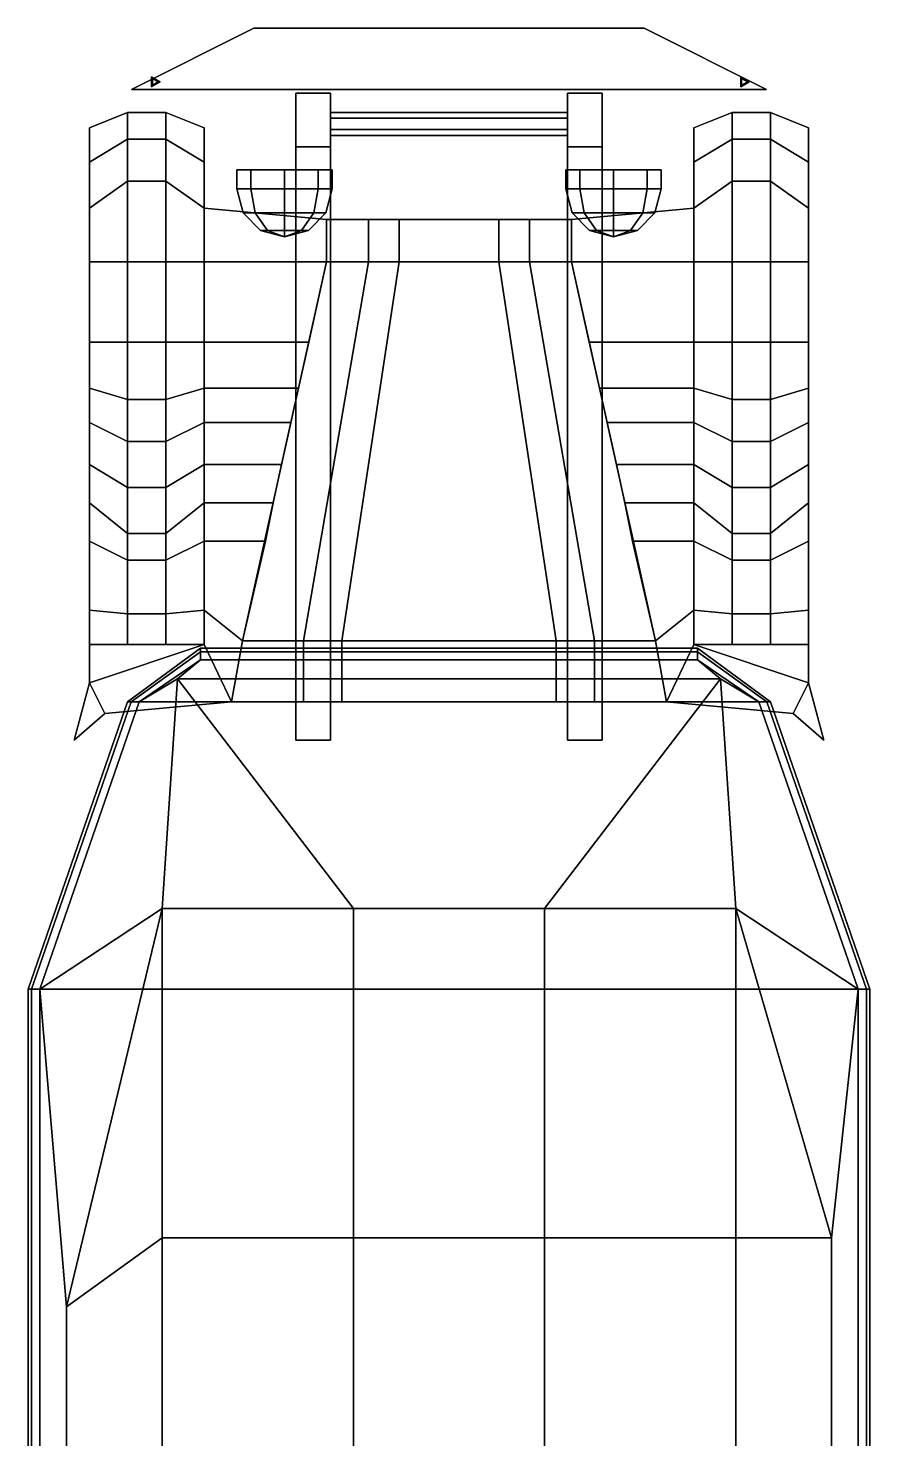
# Model space of a CAD drawing. Extents: x -1.13 to 1.13, y -3.8 to 3.57.
# Drawn here: x -1.1 to 1.1, y -0.115 to 3.57 of the extents above; entities that cross this region are included whole.
import ezdxf

# ---------------------------------------------------------------- set-up
doc = ezdxf.new("R2010")
doc.units = 0
doc.layers.get('0').update_dxf_attribs({"linetype": 'CONTINUOUS'})
doc.layers.add('MUDGUARDS', color=6, linetype='CONTINUOUS')

msp = doc.modelspace()

# ---------------------------------------------------------------- linework, layer by layer
for points in [[(-0.51, 3.57, 0.72), (-0.83, 3.41, 0.72), (0.83, 3.41, 0.72), (0.51, 3.57, 0.72)], [(0.51, 3.57, 0.53), (0.83, 3.41, 0.53), (-0.83, 3.41, 0.53), (-0.51, 3.57, 0.53)], [(-0.51, 3.57, 0.53), (-0.83, 3.41, 0.53), (-0.83, 3.41, 0.72), (-0.51, 3.57, 0.72)], [(0.51, 3.57, 0.72), (0.51, 3.57, 0.53), (-0.51, 3.57, 0.53), (-0.51, 3.57, 0.72)], [(0.83, 3.41, 0.72), (0.83, 3.41, 0.53), (0.51, 3.57, 0.53), (0.51, 3.57, 0.72)], [(-0.7775, 3.443, 1.12), (-0.7775, 3.417, 1.12), (-0.755, 3.43, 1.12)], [(-0.775, 3.4387, 1.07), (-0.775, 3.4213, 1.07), (-0.7775, 3.417, 1.08), (-0.7775, 3.443, 1.08)], [(-0.76, 3.43, 1.07), (-0.775, 3.4387, 1.07), (-0.7775, 3.443, 1.08), (-0.755, 3.43, 1.08)], [(-0.7775, 3.443, 1.08), (-0.7775, 3.417, 1.08), (-0.7775, 3.417, 1.12), (-0.7775, 3.443, 1.12)], [(-0.755, 3.43, 1.08), (-0.7775, 3.443, 1.08), (-0.7775, 3.443, 1.12), (-0.755, 3.43, 1.12)], [(-0.775, 3.4213, 1.07), (-0.76, 3.43, 1.07), (-0.755, 3.43, 1.08), (-0.7775, 3.417, 1.08)], [(-0.7775, 3.417, 1.08), (-0.755, 3.43, 1.08), (-0.755, 3.43, 1.12), (-0.7775, 3.417, 1.12)], [(-0.775, 3.4387, 0.72), (-0.775, 3.4213, 0.72), (-0.775, 3.4213, 1.07), (-0.775, 3.4387, 1.07)], [(-0.76, 3.43, 0.72), (-0.775, 3.4387, 0.72), (-0.775, 3.4387, 1.07), (-0.76, 3.43, 1.07)], [(-0.775, 3.4213, 0.72), (-0.76, 3.43, 0.72), (-0.76, 3.43, 1.07), (-0.775, 3.4213, 1.07)], [(0.785, 3.43, 1.08), (0.7625, 3.443, 1.08), (0.7625, 3.443, 1.12), (0.785, 3.43, 1.12)], [(0.7625, 3.443, 1.08), (0.7625, 3.417, 1.08), (0.7625, 3.417, 1.12), (0.7625, 3.443, 1.12)], [(0.78, 3.43, 1.07), (0.765, 3.4387, 1.07), (0.7625, 3.443, 1.08), (0.785, 3.43, 1.08)], [(0.765, 3.4387, 1.07), (0.765, 3.4213, 1.07), (0.7625, 3.417, 1.08), (0.7625, 3.443, 1.08)], [(0.7625, 3.443, 1.12), (0.7625, 3.417, 1.12), (0.785, 3.43, 1.12)], [(0.7625, 3.417, 1.08), (0.785, 3.43, 1.08), (0.785, 3.43, 1.12), (0.7625, 3.417, 1.12)], [(0.765, 3.4213, 1.07), (0.78, 3.43, 1.07), (0.785, 3.43, 1.08), (0.7625, 3.417, 1.08)], [(0.78, 3.43, 0.72), (0.765, 3.4387, 0.72), (0.765, 3.4387, 1.07), (0.78, 3.43, 1.07)], [(0.765, 3.4387, 0.72), (0.765, 3.4213, 0.72), (0.765, 3.4213, 1.07), (0.765, 3.4387, 1.07)], [(0.765, 3.4213, 0.72), (0.78, 3.43, 0.72), (0.78, 3.43, 1.07), (0.765, 3.4213, 1.07)], [(-0.83, 3.41, 0.72), (-0.83, 3.41, 0.53), (0.83, 3.41, 0.53), (0.83, 3.41, 0.72)], [(-0.31, 3.4, 0.65), (-0.31, 3.26, 0.45), (-0.4, 3.26, 0.45), (-0.4, 3.4, 0.65)], [(-0.4, 3.26, 0.45), (-0.4, 1.71, 0.45), (-0.4, 1.71, 0.65), (-0.4, 3.4, 0.65)], [(-0.4, 3.4, 0.65), (-0.4, 1.71, 0.65), (-0.31, 1.71, 0.65), (-0.31, 3.4, 0.65)], [(-0.31, 1.71, 0.65), (-0.31, 1.71, 0.45), (-0.31, 3.26, 0.45), (-0.31, 3.4, 0.65)], [(0.4, 3.4, 0.65), (0.4, 3.26, 0.45), (0.31, 3.26, 0.45), (0.31, 3.4, 0.65)], [(0.31, 3.26, 0.45), (0.31, 1.71, 0.45), (0.31, 1.71, 0.65), (0.31, 3.4, 0.65)], [(0.31, 3.4, 0.65), (0.31, 1.71, 0.65), (0.4, 1.71, 0.65), (0.4, 3.4, 0.65)], [(0.4, 1.71, 0.65), (0.4, 1.71, 0.45), (0.4, 3.26, 0.45), (0.4, 3.4, 0.65)], [(0.31, 3.35, 0.61), (0.31, 3.335, 0.584), (-0.31, 3.335, 0.584), (-0.31, 3.35, 0.61)], [(0.31, 3.335, 0.636), (0.31, 3.35, 0.61), (-0.31, 3.35, 0.61), (-0.31, 3.335, 0.636)], [(0.31, 3.335, 0.584), (0.31, 3.305, 0.584), (-0.31, 3.305, 0.584), (-0.31, 3.335, 0.584)], [(0.31, 3.305, 0.636), (0.31, 3.335, 0.636), (-0.31, 3.335, 0.636), (-0.31, 3.305, 0.636)], [(0.31, 3.305, 0.584), (0.31, 3.29, 0.61), (-0.31, 3.29, 0.61), (-0.31, 3.305, 0.584)], [(0.31, 3.29, 0.61), (0.31, 3.305, 0.636), (-0.31, 3.305, 0.636), (-0.31, 3.29, 0.61)], [(-0.31, 3.26, 0.45), (-0.31, 1.71, 0.45), (-0.4, 1.71, 0.45), (-0.4, 3.26, 0.45)], [(0.4, 3.26, 0.45), (0.4, 1.71, 0.45), (0.31, 1.71, 0.45), (0.31, 3.26, 0.45)], [(-0.43, 3.2, 0.955), (-0.5184, 3.2, 0.9916), (-0.555, 3.2, 1.08), (-0.3416, 3.2, 0.9916)], [(-0.3416, 3.2, 0.9916), (-0.555, 3.2, 1.08), (-0.5184, 3.2, 1.1684), (-0.305, 3.2, 1.08)], [(-0.555, 3.2, 1.08), (-0.5184, 3.2, 0.9916), (-0.5184, 3.15, 0.9916), (-0.555, 3.15, 1.08)], [(-0.5184, 3.2, 1.1684), (-0.555, 3.2, 1.08), (-0.555, 3.15, 1.08), (-0.5184, 3.15, 1.1684)], [(-0.305, 3.2, 1.08), (-0.5184, 3.2, 1.1684), (-0.43, 3.2, 1.205), (-0.3416, 3.2, 1.1684)], [(-0.5184, 3.2, 0.9916), (-0.43, 3.2, 0.955), (-0.43, 3.15, 0.955), (-0.5184, 3.15, 0.9916)], [(-0.43, 3.2, 1.205), (-0.5184, 3.2, 1.1684), (-0.5184, 3.15, 1.1684), (-0.43, 3.15, 1.205)], [(-0.43, 3.2, 0.955), (-0.3416, 3.2, 0.9916), (-0.3416, 3.15, 0.9916), (-0.43, 3.15, 0.955)], [(-0.3416, 3.2, 1.1684), (-0.43, 3.2, 1.205), (-0.43, 3.15, 1.205), (-0.3416, 3.15, 1.1684)], [(-0.3416, 3.2, 0.9916), (-0.305, 3.2, 1.08), (-0.305, 3.15, 1.08), (-0.3416, 3.15, 0.9916)], [(-0.305, 3.2, 1.08), (-0.3416, 3.2, 1.1684), (-0.3416, 3.15, 1.1684), (-0.305, 3.15, 1.08)], [(0.5184, 3.2, 0.9916), (0.305, 3.2, 1.08), (0.3416, 3.2, 1.1684), (0.555, 3.2, 1.08)], [(0.43, 3.2, 0.955), (0.3416, 3.2, 0.9916), (0.305, 3.2, 1.08), (0.5184, 3.2, 0.9916)], [(0.305, 3.2, 1.08), (0.3416, 3.2, 0.9916), (0.3416, 3.15, 0.9916), (0.305, 3.15, 1.08)], [(0.3416, 3.2, 1.1684), (0.305, 3.2, 1.08), (0.305, 3.15, 1.08), (0.3416, 3.15, 1.1684)], [(0.555, 3.2, 1.08), (0.3416, 3.2, 1.1684), (0.43, 3.2, 1.205), (0.5184, 3.2, 1.1684)], [(0.3416, 3.2, 0.9916), (0.43, 3.2, 0.955), (0.43, 3.15, 0.955), (0.3416, 3.15, 0.9916)], [(0.43, 3.2, 1.205), (0.3416, 3.2, 1.1684), (0.3416, 3.15, 1.1684), (0.43, 3.15, 1.205)], [(0.43, 3.2, 0.955), (0.5184, 3.2, 0.9916), (0.5184, 3.15, 0.9916), (0.43, 3.15, 0.955)], [(0.5184, 3.2, 1.1684), (0.43, 3.2, 1.205), (0.43, 3.15, 1.205), (0.5184, 3.15, 1.1684)], [(0.5184, 3.2, 0.9916), (0.555, 3.2, 1.08), (0.555, 3.15, 1.08), (0.5184, 3.15, 0.9916)], [(0.555, 3.2, 1.08), (0.5184, 3.2, 1.1684), (0.5184, 3.15, 1.1684), (0.555, 3.15, 1.08)], [(-0.5065, 3.0875, 1.1565), (-0.5184, 3.15, 1.1684), (-0.555, 3.15, 1.08), (-0.5383, 3.0875, 1.08)], [(-0.5383, 3.0875, 1.08), (-0.555, 3.15, 1.08), (-0.5184, 3.15, 0.9916), (-0.5065, 3.0875, 1.0035)], [(-0.43, 3.0875, 1.1883), (-0.43, 3.15, 1.205), (-0.5184, 3.15, 1.1684), (-0.5065, 3.0875, 1.1565)], [(-0.5065, 3.0875, 1.0035), (-0.5184, 3.15, 0.9916), (-0.43, 3.15, 0.955), (-0.43, 3.0875, 0.9717)], [(-0.3535, 3.0875, 1.1565), (-0.3416, 3.15, 1.1684), (-0.43, 3.15, 1.205), (-0.43, 3.0875, 1.1883)], [(-0.43, 3.0875, 0.9717), (-0.43, 3.15, 0.955), (-0.3416, 3.15, 0.9916), (-0.3535, 3.0875, 1.0035)], [(-0.3217, 3.0875, 1.08), (-0.305, 3.15, 1.08), (-0.3416, 3.15, 1.1684), (-0.3535, 3.0875, 1.1565)], [(-0.3535, 3.0875, 1.0035), (-0.3416, 3.15, 0.9916), (-0.305, 3.15, 1.08), (-0.3217, 3.0875, 1.08)], [(0.3535, 3.0875, 1.1565), (0.3416, 3.15, 1.1684), (0.305, 3.15, 1.08), (0.3217, 3.0875, 1.08)], [(0.3217, 3.0875, 1.08), (0.305, 3.15, 1.08), (0.3416, 3.15, 0.9916), (0.3535, 3.0875, 1.0035)], [(0.43, 3.0875, 1.1883), (0.43, 3.15, 1.205), (0.3416, 3.15, 1.1684), (0.3535, 3.0875, 1.1565)], [(0.3535, 3.0875, 1.0035), (0.3416, 3.15, 0.9916), (0.43, 3.15, 0.955), (0.43, 3.0875, 0.9717)], [(0.5065, 3.0875, 1.1565), (0.5184, 3.15, 1.1684), (0.43, 3.15, 1.205), (0.43, 3.0875, 1.1883)], [(0.43, 3.0875, 0.9717), (0.43, 3.15, 0.955), (0.5184, 3.15, 0.9916), (0.5065, 3.0875, 1.0035)], [(0.5383, 3.0875, 1.08), (0.555, 3.15, 1.08), (0.5184, 3.15, 1.1684), (0.5065, 3.0875, 1.1565)], [(0.5065, 3.0875, 1.0035), (0.5184, 3.15, 0.9916), (0.555, 3.15, 1.08), (0.5383, 3.0875, 1.08)], [(-0.4742, 3.0417, 1.1242), (-0.5065, 3.0875, 1.1565), (-0.5383, 3.0875, 1.08), (-0.4925, 3.0417, 1.08)], [(-0.4925, 3.0417, 1.08), (-0.5383, 3.0875, 1.08), (-0.5065, 3.0875, 1.0035), (-0.4742, 3.0417, 1.0358)], [(-0.43, 3.0417, 1.1425), (-0.43, 3.0875, 1.1883), (-0.5065, 3.0875, 1.1565), (-0.4742, 3.0417, 1.1242)], [(-0.4742, 3.0417, 1.0358), (-0.5065, 3.0875, 1.0035), (-0.43, 3.0875, 0.9717), (-0.43, 3.0417, 1.0175)], [(-0.3858, 3.0417, 1.1242), (-0.3535, 3.0875, 1.1565), (-0.43, 3.0875, 1.1883), (-0.43, 3.0417, 1.1425)], [(-0.43, 3.0417, 1.0175), (-0.43, 3.0875, 0.9717), (-0.3535, 3.0875, 1.0035), (-0.3858, 3.0417, 1.0358)], [(-0.3675, 3.0417, 1.08), (-0.3217, 3.0875, 1.08), (-0.3535, 3.0875, 1.1565), (-0.3858, 3.0417, 1.1242)], [(-0.3858, 3.0417, 1.0358), (-0.3535, 3.0875, 1.0035), (-0.3217, 3.0875, 1.08), (-0.3675, 3.0417, 1.08)], [(0.32, 3.07, 1.32), (0.32, 3.07, 0.58), (-0.32, 3.07, 0.58), (-0.32, 3.07, 1.32)], [(-0.32, 3.07, 0.58), (-0.32, 2.96, 0.58), (-0.32, 2.96, 1.32), (-0.32, 3.07, 1.32)], [(0.21, 3.07, 1.39), (0.32, 3.07, 1.32), (-0.32, 3.07, 1.32), (-0.21, 3.07, 1.39)], [(-0.32, 3.07, 1.32), (-0.32, 2.96, 1.32), (-0.21, 2.96, 1.39), (-0.21, 3.07, 1.39)], [(0.13, 3.07, 1.42), (0.21, 3.07, 1.39), (-0.21, 3.07, 1.39), (-0.13, 3.07, 1.42)], [(-0.21, 3.07, 1.39), (-0.21, 2.96, 1.39), (-0.13, 2.96, 1.42), (-0.13, 3.07, 1.42)], [(-0.13, 3.07, 1.42), (-0.13, 2.96, 1.42), (0.13, 2.96, 1.42), (0.13, 3.07, 1.42)], [(0.21, 2.96, 1.39), (0.21, 3.07, 1.39), (0.13, 3.07, 1.42), (0.13, 2.96, 1.42)], [(0.32, 2.96, 1.32), (0.32, 3.07, 1.32), (0.21, 3.07, 1.39), (0.21, 2.96, 1.39)], [(0.32, 2.96, 1.32), (0.32, 2.96, 0.58), (0.32, 3.07, 0.58), (0.32, 3.07, 1.32)], [(0.3858, 3.0417, 1.1242), (0.3535, 3.0875, 1.1565), (0.3217, 3.0875, 1.08), (0.3675, 3.0417, 1.08)], [(0.3675, 3.0417, 1.08), (0.3217, 3.0875, 1.08), (0.3535, 3.0875, 1.0035), (0.3858, 3.0417, 1.0358)], [(0.43, 3.0417, 1.1425), (0.43, 3.0875, 1.1883), (0.3535, 3.0875, 1.1565), (0.3858, 3.0417, 1.1242)], [(0.3858, 3.0417, 1.0358), (0.3535, 3.0875, 1.0035), (0.43, 3.0875, 0.9717), (0.43, 3.0417, 1.0175)], [(0.4742, 3.0417, 1.1242), (0.5065, 3.0875, 1.1565), (0.43, 3.0875, 1.1883), (0.43, 3.0417, 1.1425)], [(0.43, 3.0417, 1.0175), (0.43, 3.0875, 0.9717), (0.5065, 3.0875, 1.0035), (0.4742, 3.0417, 1.0358)], [(0.4925, 3.0417, 1.08), (0.5383, 3.0875, 1.08), (0.5065, 3.0875, 1.1565), (0.4742, 3.0417, 1.1242)], [(0.4742, 3.0417, 1.0358), (0.5065, 3.0875, 1.0035), (0.5383, 3.0875, 1.08), (0.4925, 3.0417, 1.08)], [(-0.43, 3.025, 1.08), (-0.4742, 3.0417, 1.1242), (-0.4925, 3.0417, 1.08), (-0.43, 3.025, 1.08)], [(-0.43, 3.025, 1.08), (-0.4925, 3.0417, 1.08), (-0.4742, 3.0417, 1.0358), (-0.43, 3.025, 1.08)], [(-0.43, 3.025, 1.08), (-0.43, 3.0417, 1.1425), (-0.4742, 3.0417, 1.1242), (-0.43, 3.025, 1.08)], [(-0.43, 3.025, 1.08), (-0.4742, 3.0417, 1.0358), (-0.43, 3.0417, 1.0175), (-0.43, 3.025, 1.08)], [(-0.43, 3.025, 1.08), (-0.3675, 3.0417, 1.08), (-0.3858, 3.0417, 1.1242), (-0.43, 3.025, 1.08)], [(-0.43, 3.025, 1.08), (-0.3858, 3.0417, 1.0358), (-0.3675, 3.0417, 1.08), (-0.43, 3.025, 1.08)], [(-0.43, 3.025, 1.08), (-0.3858, 3.0417, 1.1242), (-0.43, 3.0417, 1.1425), (-0.43, 3.025, 1.08)], [(-0.43, 3.025, 1.08), (-0.43, 3.0417, 1.0175), (-0.3858, 3.0417, 1.0358), (-0.43, 3.025, 1.08)], [(0.43, 3.025, 1.08), (0.3858, 3.0417, 1.1242), (0.3675, 3.0417, 1.08), (0.43, 3.025, 1.08)], [(0.43, 3.025, 1.08), (0.3675, 3.0417, 1.08), (0.3858, 3.0417, 1.0358), (0.43, 3.025, 1.08)], [(0.43, 3.025, 1.08), (0.43, 3.0417, 1.1425), (0.3858, 3.0417, 1.1242), (0.43, 3.025, 1.08)], [(0.43, 3.025, 1.08), (0.3858, 3.0417, 1.0358), (0.43, 3.0417, 1.0175), (0.43, 3.025, 1.08)], [(0.43, 3.025, 1.08), (0.4742, 3.0417, 1.1242), (0.43, 3.0417, 1.1425), (0.43, 3.025, 1.08)], [(0.43, 3.025, 1.08), (0.4925, 3.0417, 1.08), (0.4742, 3.0417, 1.1242), (0.43, 3.025, 1.08)], [(0.43, 3.025, 1.08), (0.4742, 3.0417, 1.0358), (0.4925, 3.0417, 1.08), (0.43, 3.025, 1.08)], [(0.43, 3.025, 1.08), (0.43, 3.0417, 1.0175), (0.4742, 3.0417, 1.0358), (0.43, 3.025, 1.08)], [(-0.32, 2.96, 0.58), (-0.54, 1.97, 0.58), (-0.54, 1.97, 1.32), (-0.32, 2.96, 1.32)], [(-0.32, 2.96, 1.32), (-0.54, 1.97, 1.32), (-0.38, 1.97, 1.39), (-0.21, 2.96, 1.39)], [(-0.21, 2.96, 1.39), (-0.38, 1.97, 1.39), (-0.28, 1.97, 1.42), (-0.13, 2.96, 1.42)], [(0.28, 1.97, 1.42), (0.13, 2.96, 1.42), (-0.13, 2.96, 1.42), (-0.28, 1.97, 1.42)], [(0.38, 1.97, 1.39), (0.21, 2.96, 1.39), (0.13, 2.96, 1.42), (0.28, 1.97, 1.42)], [(0.54, 1.97, 1.32), (0.32, 2.96, 1.32), (0.21, 2.96, 1.39), (0.38, 1.97, 1.39)], [(0.54, 1.97, 1.32), (0.54, 1.97, 0.58), (0.32, 2.96, 0.58), (0.32, 2.96, 1.32)], [(-0.54, 1.97, 1.32), (-0.54, 1.97, 0.58), (-0.5683, 1.81, 0.58), (-0.5683, 1.81, 1.32)], [(-0.54, 1.97, 1.32), (-0.5683, 1.81, 1.32), (-0.38, 1.81, 1.39), (-0.38, 1.97, 1.39)], [(-0.38, 1.97, 1.39), (-0.38, 1.81, 1.39), (-0.28, 1.81, 1.42), (-0.28, 1.97, 1.42)], [(-0.28, 1.97, 1.42), (-0.28, 1.81, 1.42), (0.28, 1.81, 1.42), (0.28, 1.97, 1.42)], [(0.38, 1.81, 1.39), (0.38, 1.97, 1.39), (0.28, 1.97, 1.42), (0.28, 1.81, 1.42)], [(0.5683, 1.81, 1.32), (0.54, 1.97, 1.32), (0.38, 1.97, 1.39), (0.38, 1.81, 1.39)], [(0.5683, 1.81, 0.58), (0.54, 1.97, 0.58), (0.54, 1.97, 1.32), (0.5683, 1.81, 1.32)], [(-0.84, 1.81, 2.37), (-0.8312, 1.81, 2.3912), (-0.65, 1.9412, 2.3912), (-0.65, 1.95, 2.37)], [(-0.8312, 1.81, 2.3488), (-0.84, 1.81, 2.37), (-0.65, 1.95, 2.37), (-0.65, 1.9412, 2.3488)], [(-0.8312, 1.81, 2.3912), (-0.81, 1.81, 2.4), (-0.65, 1.92, 2.4), (-0.65, 1.9412, 2.3912)], [(-0.81, 1.81, 2.34), (-0.8312, 1.81, 2.3488), (-0.65, 1.9412, 2.3488), (-0.65, 1.92, 2.34)], [(-0.81, 1.81, 2.4), (-0.71, 1.87, 2.53), (-0.71, 1.87, 2.53), (-0.65, 1.92, 2.4)], [(0.71, 1.87, 2.53), (0.65, 1.92, 2.4), (-0.65, 1.92, 2.4), (-0.71, 1.87, 2.53)], [(0.65, 1.9412, 2.3912), (0.65, 1.95, 2.37), (-0.65, 1.95, 2.37), (-0.65, 1.9412, 2.3912)], [(0.65, 1.95, 2.37), (0.65, 1.9412, 2.3488), (-0.65, 1.9412, 2.3488), (-0.65, 1.95, 2.37)], [(0.65, 1.92, 2.4), (0.65, 1.9412, 2.3912), (-0.65, 1.9412, 2.3912), (-0.65, 1.92, 2.4)], [(0.65, 1.9412, 2.3488), (0.65, 1.92, 2.34), (-0.65, 1.92, 2.34), (-0.65, 1.9412, 2.3488)], [(0.84, 1.81, 2.37), (0.8312, 1.81, 2.3488), (0.65, 1.9412, 2.3488), (0.65, 1.95, 2.37)], [(0.8312, 1.81, 2.3912), (0.84, 1.81, 2.37), (0.65, 1.95, 2.37), (0.65, 1.9412, 2.3912)], [(0.81, 1.81, 2.4), (0.8312, 1.81, 2.3912), (0.65, 1.9412, 2.3912), (0.65, 1.92, 2.4)], [(0.8312, 1.81, 2.3488), (0.81, 1.81, 2.34), (0.65, 1.92, 2.34), (0.65, 1.9412, 2.3488)], [(0.71, 1.87, 2.53), (0.81, 1.81, 2.4), (0.65, 1.92, 2.4), (0.71, 1.87, 2.53)], [(-1.07, 1.06, 2.4), (-0.75, 1.27, 2.57), (-0.71, 1.87, 2.53), (-0.81, 1.81, 2.4)], [(-0.25, 1.27, 2.62), (-0.71, 1.87, 2.53), (-0.71, 1.87, 2.53), (-0.75, 1.27, 2.6)], [(-0.75, 1.27, 2.6), (-0.71, 1.87, 2.53), (-0.71, 1.87, 2.53), (-0.75, 1.27, 2.57)], [(0.25, 1.27, 2.62), (0.71, 1.87, 2.53), (-0.71, 1.87, 2.53), (-0.25, 1.27, 2.62)], [(0.75, 1.27, 2.6), (0.71, 1.87, 2.53), (0.71, 1.87, 2.53), (0.25, 1.27, 2.62)], [(0.75, 1.27, 2.57), (0.71, 1.87, 2.53), (0.71, 1.87, 2.53), (0.75, 1.27, 2.6)], [(0.75, 1.27, 2.57), (1.07, 1.06, 2.4), (0.81, 1.81, 2.4), (0.71, 1.87, 2.53)], [(-1.1, 1.06, 2.37), (-1.0912, 1.06, 2.3912), (-0.8312, 1.81, 2.3912), (-0.84, 1.81, 2.37)], [(-1.0912, 1.06, 2.3488), (-1.1, 1.06, 2.37), (-0.84, 1.81, 2.37), (-0.8312, 1.81, 2.3488)], [(-1.0912, 1.06, 2.3912), (-1.07, 1.06, 2.4), (-0.81, 1.81, 2.4), (-0.8312, 1.81, 2.3912)], [(-1.07, 1.06, 2.34), (-1.0912, 1.06, 2.3488), (-0.8312, 1.81, 2.3488), (-0.81, 1.81, 2.34)], [(-0.81, 1.81, 2.34), (-0.81, 1.81, 0.43), (-1.07, 1.06, 0.43), (-1.07, 1.06, 2.34)], [(-1.07, 1.06, 0.43), (-0.81, 1.81, 0.43), (0.81, 1.81, 0.43), (1.07, 1.06, 0.43)], [(0.81, 1.81, 2.34), (0.81, 1.81, 0.43), (-0.81, 1.81, 0.43), (-0.81, 1.81, 2.34)], [(1.07, 1.06, 0.43), (0.81, 1.81, 0.43), (0.81, 1.81, 2.34), (1.07, 1.06, 2.34)], [(1.0912, 1.06, 2.3488), (1.07, 1.06, 2.34), (0.81, 1.81, 2.34), (0.8312, 1.81, 2.3488)], [(1.07, 1.06, 2.4), (1.0912, 1.06, 2.3912), (0.8312, 1.81, 2.3912), (0.81, 1.81, 2.4)], [(1.1, 1.06, 2.37), (1.0912, 1.06, 2.3488), (0.8312, 1.81, 2.3488), (0.84, 1.81, 2.37)], [(1.0912, 1.06, 2.3912), (1.1, 1.06, 2.37), (0.84, 1.81, 2.37), (0.8312, 1.81, 2.3912)], [(-0.4, 1.71, 0.65), (-0.4, 1.71, 0.45), (-0.31, 1.71, 0.45), (-0.31, 1.71, 0.65)], [(0.31, 1.71, 0.65), (0.31, 1.71, 0.45), (0.4, 1.71, 0.45), (0.4, 1.71, 0.65)], [(-1, 0.23, 2.47), (-0.75, 1.27, 2.57), (-0.75, 1.27, 2.57), (-1.07, 1.06, 2.4)], [(-0.75, 0.41, 2.63), (-0.75, 1.27, 2.57), (-0.75, 1.27, 2.57), (-1, 0.23, 2.47)], [(-0.75, 0.41, 2.68), (-0.75, 1.27, 2.6), (-0.75, 1.27, 2.57), (-0.75, 0.41, 2.63)], [(-0.25, 0.41, 2.71), (-0.25, 1.27, 2.62), (-0.75, 1.27, 2.6), (-0.75, 0.41, 2.68)], [(0.25, 0.41, 2.71), (0.25, 1.27, 2.62), (-0.25, 1.27, 2.62), (-0.25, 0.41, 2.71)], [(0.75, 0.41, 2.68), (0.75, 1.27, 2.6), (0.25, 1.27, 2.62), (0.25, 0.41, 2.71)], [(0.75, 0.41, 2.63), (0.75, 1.27, 2.57), (0.75, 1.27, 2.6), (0.75, 0.41, 2.68)], [(1, 0.41, 2.47), (0.75, 1.27, 2.57), (0.75, 1.27, 2.57), (0.75, 0.41, 2.63)], [(1.07, 1.06, 2.4), (0.75, 1.27, 2.57), (0.75, 1.27, 2.57), (1, 0.41, 2.47)], [(-1.1, -3.38, 2.37), (-1.0912, -3.38, 2.3912), (-1.0912, 1.06, 2.3912), (-1.1, 1.06, 2.37)], [(-1.0912, -3.38, 2.3488), (-1.1, -3.38, 2.37), (-1.1, 1.06, 2.37), (-1.0912, 1.06, 2.3488)], [(-1.0912, -3.38, 2.3912), (-1.07, -3.38, 2.4), (-1.07, 1.06, 2.4), (-1.0912, 1.06, 2.3912)], [(-1.07, -3.38, 2.34), (-1.0912, -3.38, 2.3488), (-1.0912, 1.06, 2.3488), (-1.07, 1.06, 2.34)], [(1.07, 1.06, 0.43), (1.07, -0.99, 0.43), (-1.07, -0.99, 0.43), (-1.07, 1.06, 0.43)], [(-1.07, 1.06, 0.43), (-1.07, -0.99, 0.43), (-1.07, -0.99, 2.34), (-1.07, 1.06, 2.34)], [(-1, 0.23, 2.47), (-1.07, 1.06, 2.4), (-1.07, -3.38, 2.4), (-1, -2.73, 2.47)], [(1, -2.55, 2.47), (1.07, -3.38, 2.4), (1.07, 1.06, 2.4), (1, 0.41, 2.47)], [(1.07, -0.99, 2.34), (1.07, -0.99, 0.43), (1.07, 1.06, 0.43), (1.07, 1.06, 2.34)], [(1.0912, -3.38, 2.3488), (1.07, -3.38, 2.34), (1.07, 1.06, 2.34), (1.0912, 1.06, 2.3488)], [(1.07, -3.38, 2.4), (1.0912, -3.38, 2.3912), (1.0912, 1.06, 2.3912), (1.07, 1.06, 2.4)], [(1.1, -3.38, 2.37), (1.0912, -3.38, 2.3488), (1.0912, 1.06, 2.3488), (1.1, 1.06, 2.37)], [(1.0912, -3.38, 2.3912), (1.1, -3.38, 2.37), (1.1, 1.06, 2.37), (1.0912, 1.06, 2.3912)], [(-0.75, -2.55, 2.63), (-0.75, 0.41, 2.63), (-1, 0.23, 2.47), (-1, -2.73, 2.47)], [(-0.25, -2.55, 2.71), (-0.25, 0.41, 2.71), (-0.75, 0.41, 2.68), (-0.75, -2.55, 2.68)], [(-0.75, -2.55, 2.68), (-0.75, 0.41, 2.68), (-0.75, 0.41, 2.63), (-0.75, -2.55, 2.63)], [(0.25, -2.55, 2.71), (0.25, 0.41, 2.71), (-0.25, 0.41, 2.71), (-0.25, -2.55, 2.71)], [(0.75, -2.55, 2.68), (0.75, 0.41, 2.68), (0.25, 0.41, 2.71), (0.25, -2.55, 2.71)], [(0.75, -2.55, 2.63), (0.75, 0.41, 2.63), (0.75, 0.41, 2.68), (0.75, -2.55, 2.68)], [(1, -2.55, 2.47), (1, 0.41, 2.47), (0.75, 0.41, 2.63), (0.75, -2.55, 2.63)]]:
    msp.add_3dface(points)
at = {"layer": 'MUDGUARDS'}
for points in [[(-0.94, 3.31, 0.76), (-0.94, 3.22, 0.89), (-0.84, 3.28, 0.97), (-0.84, 3.35, 0.87)], [(-0.84, 3.35, 0.87), (-0.84, 3.28, 0.97), (-0.94, 3.22, 0.89), (-0.94, 3.31, 0.76)], [(-0.84, 3.35, 0.87), (-0.84, 3.28, 0.97), (-0.74, 3.28, 0.97), (-0.74, 3.35, 0.87)], [(-0.74, 3.35, 0.87), (-0.74, 3.28, 0.97), (-0.84, 3.28, 0.97), (-0.84, 3.35, 0.87)], [(-0.64, 3.31, 0.76), (-0.64, 3.22, 0.89), (-0.74, 3.28, 0.97), (-0.74, 3.35, 0.87)], [(-0.74, 3.35, 0.87), (-0.74, 3.28, 0.97), (-0.64, 3.22, 0.89), (-0.64, 3.31, 0.76)], [(0.74, 3.35, 0.87), (0.74, 3.28, 0.97), (0.64, 3.22, 0.89), (0.64, 3.31, 0.76)], [(0.64, 3.31, 0.76), (0.64, 3.22, 0.89), (0.74, 3.28, 0.97), (0.74, 3.35, 0.87)], [(0.84, 3.35, 0.87), (0.84, 3.28, 0.97), (0.74, 3.28, 0.97), (0.74, 3.35, 0.87)], [(0.74, 3.35, 0.87), (0.74, 3.28, 0.97), (0.84, 3.28, 0.97), (0.84, 3.35, 0.87)], [(0.84, 3.35, 0.87), (0.84, 3.28, 0.97), (0.94, 3.22, 0.89), (0.94, 3.31, 0.76)], [(0.94, 3.31, 0.76), (0.94, 3.22, 0.89), (0.84, 3.28, 0.97), (0.84, 3.35, 0.87)], [(-0.84, 3.28, 0.97), (-0.84, 3.17, 1.07), (-0.94, 3.1, 1.01), (-0.94, 3.22, 0.89)], [(-0.94, 3.22, 0.89), (-0.94, 3.1, 1.01), (-0.84, 3.17, 1.07), (-0.84, 3.28, 0.97)], [(-0.74, 3.28, 0.97), (-0.74, 3.17, 1.07), (-0.84, 3.17, 1.07), (-0.84, 3.28, 0.97)], [(-0.84, 3.28, 0.97), (-0.84, 3.17, 1.07), (-0.74, 3.17, 1.07), (-0.74, 3.28, 0.97)], [(-0.74, 3.28, 0.97), (-0.74, 3.17, 1.07), (-0.64, 3.1, 1.01), (-0.64, 3.22, 0.89)], [(-0.64, 3.22, 0.89), (-0.64, 3.1, 1.01), (-0.74, 3.17, 1.07), (-0.74, 3.28, 0.97)], [(0.74, 3.28, 0.97), (0.74, 3.17, 1.07), (0.64, 3.1, 1.01), (0.64, 3.22, 0.89)], [(0.64, 3.22, 0.89), (0.64, 3.1, 1.01), (0.74, 3.17, 1.07), (0.74, 3.28, 0.97)], [(0.74, 3.28, 0.97), (0.74, 3.17, 1.07), (0.84, 3.17, 1.07), (0.84, 3.28, 0.97)], [(0.84, 3.28, 0.97), (0.84, 3.17, 1.07), (0.74, 3.17, 1.07), (0.74, 3.28, 0.97)], [(0.84, 3.28, 0.97), (0.84, 3.17, 1.07), (0.94, 3.1, 1.01), (0.94, 3.22, 0.89)], [(0.94, 3.22, 0.89), (0.94, 3.1, 1.01), (0.84, 3.17, 1.07), (0.84, 3.28, 0.97)], [(-0.94, 3.1, 1.01), (-0.94, 2.96, 1.08), (-0.84, 2.96, 1.17), (-0.84, 3.17, 1.07)], [(-0.84, 3.17, 1.07), (-0.84, 2.96, 1.17), (-0.94, 2.96, 1.08), (-0.94, 3.1, 1.01)], [(-0.84, 3.17, 1.07), (-0.84, 2.96, 1.17), (-0.74, 2.96, 1.17), (-0.74, 3.17, 1.07)], [(-0.74, 3.17, 1.07), (-0.74, 2.96, 1.17), (-0.84, 2.96, 1.17), (-0.84, 3.17, 1.07)], [(-0.64, 3.1, 1.01), (-0.64, 2.96, 1.08), (-0.74, 2.96, 1.17), (-0.74, 3.17, 1.07)], [(-0.74, 3.17, 1.07), (-0.74, 2.96, 1.17), (-0.64, 2.96, 1.08), (-0.64, 3.1, 1.01)], [(0.64, 3.1, 1.01), (0.64, 2.96, 1.08), (0.74, 2.96, 1.17), (0.74, 3.17, 1.07)], [(0.74, 3.17, 1.07), (0.74, 2.96, 1.17), (0.64, 2.96, 1.08), (0.64, 3.1, 1.01)], [(0.84, 3.17, 1.07), (0.84, 2.96, 1.17), (0.74, 2.96, 1.17), (0.74, 3.17, 1.07)], [(0.74, 3.17, 1.07), (0.74, 2.96, 1.17), (0.84, 2.96, 1.17), (0.84, 3.17, 1.07)], [(0.94, 3.1, 1.01), (0.94, 2.96, 1.08), (0.84, 2.96, 1.17), (0.84, 3.17, 1.07)], [(0.84, 3.17, 1.07), (0.84, 2.96, 1.17), (0.94, 2.96, 1.08), (0.94, 3.1, 1.01)], [(-0.32, 3.07, 0.58), (-0.32, 2.96, 0.58), (-0.64, 2.96, 1.08), (-0.64, 3.1, 1.01)], [(-0.64, 3.1, 1.01), (-0.64, 2.96, 1.08), (-0.32, 2.96, 0.58), (-0.32, 3.07, 0.58)], [(0.32, 3.07, 0.58), (0.32, 2.96, 0.58), (0.64, 2.96, 1.08), (0.64, 3.1, 1.01)], [(0.64, 3.1, 1.01), (0.64, 2.96, 1.08), (0.32, 2.96, 0.58), (0.32, 3.07, 0.58)], [(-0.84, 2.96, 1.17), (-0.84, 2.75, 1.17), (-0.94, 2.75, 1.08), (-0.94, 2.96, 1.08)], [(-0.94, 2.96, 1.08), (-0.94, 2.75, 1.08), (-0.84, 2.75, 1.17), (-0.84, 2.96, 1.17)], [(-0.84, 2.96, 1.17), (-0.84, 2.75, 1.17), (-0.74, 2.75, 1.17), (-0.74, 2.96, 1.17)], [(-0.74, 2.96, 1.17), (-0.74, 2.75, 1.17), (-0.84, 2.75, 1.17), (-0.84, 2.96, 1.17)], [(-0.74, 2.96, 1.17), (-0.74, 2.75, 1.17), (-0.64, 2.75, 1.08), (-0.64, 2.96, 1.08)], [(-0.64, 2.96, 1.08), (-0.64, 2.75, 1.08), (-0.74, 2.75, 1.17), (-0.74, 2.96, 1.17)], [(-0.64, 2.96, 1.08), (-0.64, 2.75, 1.08), (-0.3667, 2.75, 0.58), (-0.32, 2.96, 0.58)], [(-0.32, 2.96, 0.58), (-0.3667, 2.75, 0.58), (-0.64, 2.75, 1.08), (-0.64, 2.96, 1.08)], [(0.64, 2.96, 1.08), (0.64, 2.75, 1.08), (0.3667, 2.75, 0.58), (0.32, 2.96, 0.58)], [(0.32, 2.96, 0.58), (0.3667, 2.75, 0.58), (0.64, 2.75, 1.08), (0.64, 2.96, 1.08)], [(0.64, 2.96, 1.08), (0.64, 2.75, 1.08), (0.74, 2.75, 1.17), (0.74, 2.96, 1.17)], [(0.74, 2.96, 1.17), (0.74, 2.75, 1.17), (0.64, 2.75, 1.08), (0.64, 2.96, 1.08)], [(0.84, 2.96, 1.17), (0.84, 2.75, 1.17), (0.74, 2.75, 1.17), (0.74, 2.96, 1.17)], [(0.74, 2.96, 1.17), (0.74, 2.75, 1.17), (0.84, 2.75, 1.17), (0.84, 2.96, 1.17)], [(0.84, 2.96, 1.17), (0.84, 2.75, 1.17), (0.94, 2.75, 1.08), (0.94, 2.96, 1.08)], [(0.94, 2.96, 1.08), (0.94, 2.75, 1.08), (0.84, 2.75, 1.17), (0.84, 2.96, 1.17)], [(-0.84, 2.75, 1.17), (-0.84, 2.6, 1.11), (-0.94, 2.63, 1.03), (-0.94, 2.75, 1.08)], [(-0.94, 2.75, 1.08), (-0.94, 2.63, 1.03), (-0.84, 2.6, 1.11), (-0.84, 2.75, 1.17)], [(-0.84, 2.75, 1.17), (-0.84, 2.6, 1.11), (-0.74, 2.6, 1.11), (-0.74, 2.75, 1.17)], [(-0.74, 2.75, 1.17), (-0.74, 2.6, 1.11), (-0.84, 2.6, 1.11), (-0.84, 2.75, 1.17)], [(-0.74, 2.75, 1.17), (-0.74, 2.6, 1.11), (-0.64, 2.63, 1.03), (-0.64, 2.75, 1.08)], [(-0.64, 2.75, 1.08), (-0.64, 2.63, 1.03), (-0.74, 2.6, 1.11), (-0.74, 2.75, 1.17)], [(-0.3667, 2.75, 0.58), (-0.3933, 2.63, 0.58), (-0.64, 2.63, 1.03), (-0.64, 2.75, 1.08)], [(-0.64, 2.75, 1.08), (-0.64, 2.63, 1.03), (-0.3933, 2.63, 0.58), (-0.3667, 2.75, 0.58)], [(0.64, 2.75, 1.08), (0.64, 2.63, 1.03), (0.3933, 2.63, 0.58), (0.3667, 2.75, 0.58)], [(0.3667, 2.75, 0.58), (0.3933, 2.63, 0.58), (0.64, 2.63, 1.03), (0.64, 2.75, 1.08)], [(0.74, 2.75, 1.17), (0.74, 2.6, 1.11), (0.64, 2.63, 1.03), (0.64, 2.75, 1.08)], [(0.64, 2.75, 1.08), (0.64, 2.63, 1.03), (0.74, 2.6, 1.11), (0.74, 2.75, 1.17)], [(0.84, 2.75, 1.17), (0.84, 2.6, 1.11), (0.74, 2.6, 1.11), (0.74, 2.75, 1.17)], [(0.74, 2.75, 1.17), (0.74, 2.6, 1.11), (0.84, 2.6, 1.11), (0.84, 2.75, 1.17)], [(0.84, 2.75, 1.17), (0.84, 2.6, 1.11), (0.94, 2.63, 1.03), (0.94, 2.75, 1.08)], [(0.94, 2.75, 1.08), (0.94, 2.63, 1.03), (0.84, 2.6, 1.11), (0.84, 2.75, 1.17)], [(-0.94, 2.63, 1.03), (-0.94, 2.54, 0.97), (-0.84, 2.49, 1.03), (-0.84, 2.6, 1.11)], [(-0.84, 2.6, 1.11), (-0.84, 2.49, 1.03), (-0.94, 2.54, 0.97), (-0.94, 2.63, 1.03)], [(-0.74, 2.6, 1.11), (-0.74, 2.49, 1.03), (-0.64, 2.54, 0.97), (-0.64, 2.63, 1.03)], [(-0.64, 2.63, 1.03), (-0.64, 2.54, 0.97), (-0.74, 2.49, 1.03), (-0.74, 2.6, 1.11)], [(-0.3933, 2.63, 0.58), (-0.4133, 2.54, 0.58), (-0.64, 2.54, 0.97), (-0.64, 2.63, 1.03)], [(-0.64, 2.63, 1.03), (-0.64, 2.54, 0.97), (-0.4133, 2.54, 0.58), (-0.3933, 2.63, 0.58)], [(0.64, 2.63, 1.03), (0.64, 2.54, 0.97), (0.4133, 2.54, 0.58), (0.3933, 2.63, 0.58)], [(0.3933, 2.63, 0.58), (0.4133, 2.54, 0.58), (0.64, 2.54, 0.97), (0.64, 2.63, 1.03)], [(0.64, 2.63, 1.03), (0.64, 2.54, 0.97), (0.74, 2.49, 1.03), (0.74, 2.6, 1.11)], [(0.74, 2.6, 1.11), (0.74, 2.49, 1.03), (0.64, 2.54, 0.97), (0.64, 2.63, 1.03)], [(0.94, 2.63, 1.03), (0.94, 2.54, 0.97), (0.84, 2.49, 1.03), (0.84, 2.6, 1.11)], [(0.84, 2.6, 1.11), (0.84, 2.49, 1.03), (0.94, 2.54, 0.97), (0.94, 2.63, 1.03)], [(-0.74, 2.6, 1.11), (-0.74, 2.49, 1.03), (-0.84, 2.49, 1.03), (-0.84, 2.6, 1.11)], [(-0.84, 2.6, 1.11), (-0.84, 2.49, 1.03), (-0.74, 2.49, 1.03), (-0.74, 2.6, 1.11)], [(0.74, 2.6, 1.11), (0.74, 2.49, 1.03), (0.84, 2.49, 1.03), (0.84, 2.6, 1.11)], [(0.84, 2.6, 1.11), (0.84, 2.49, 1.03), (0.74, 2.49, 1.03), (0.74, 2.6, 1.11)], [(-0.94, 2.54, 0.97), (-0.94, 2.43, 0.86), (-0.84, 2.37, 0.89), (-0.84, 2.49, 1.03)], [(-0.84, 2.49, 1.03), (-0.84, 2.37, 0.89), (-0.94, 2.43, 0.86), (-0.94, 2.54, 0.97)], [(-0.64, 2.54, 0.97), (-0.64, 2.43, 0.86), (-0.74, 2.37, 0.89), (-0.74, 2.49, 1.03)], [(-0.74, 2.49, 1.03), (-0.74, 2.37, 0.89), (-0.64, 2.43, 0.86), (-0.64, 2.54, 0.97)], [(-0.64, 2.54, 0.97), (-0.64, 2.43, 0.86), (-0.4378, 2.43, 0.58), (-0.4133, 2.54, 0.58)], [(-0.4133, 2.54, 0.58), (-0.4378, 2.43, 0.58), (-0.64, 2.43, 0.86), (-0.64, 2.54, 0.97)], [(0.4133, 2.54, 0.58), (0.4378, 2.43, 0.58), (0.64, 2.43, 0.86), (0.64, 2.54, 0.97)], [(0.64, 2.54, 0.97), (0.64, 2.43, 0.86), (0.4378, 2.43, 0.58), (0.4133, 2.54, 0.58)], [(0.64, 2.54, 0.97), (0.64, 2.43, 0.86), (0.74, 2.37, 0.89), (0.74, 2.49, 1.03)], [(0.74, 2.49, 1.03), (0.74, 2.37, 0.89), (0.64, 2.43, 0.86), (0.64, 2.54, 0.97)], [(0.94, 2.54, 0.97), (0.94, 2.43, 0.86), (0.84, 2.37, 0.89), (0.84, 2.49, 1.03)], [(0.84, 2.49, 1.03), (0.84, 2.37, 0.89), (0.94, 2.43, 0.86), (0.94, 2.54, 0.97)], [(-0.84, 2.49, 1.03), (-0.84, 2.37, 0.89), (-0.74, 2.37, 0.89), (-0.74, 2.49, 1.03)], [(-0.74, 2.49, 1.03), (-0.74, 2.37, 0.89), (-0.84, 2.37, 0.89), (-0.84, 2.49, 1.03)], [(0.74, 2.49, 1.03), (0.74, 2.37, 0.89), (0.84, 2.37, 0.89), (0.84, 2.49, 1.03)], [(0.84, 2.49, 1.03), (0.84, 2.37, 0.89), (0.74, 2.37, 0.89), (0.74, 2.49, 1.03)], [(-0.84, 2.37, 0.89), (-0.84, 2.25, 0.7), (-0.94, 2.33, 0.69), (-0.94, 2.43, 0.86)], [(-0.94, 2.43, 0.86), (-0.94, 2.33, 0.69), (-0.84, 2.25, 0.7), (-0.84, 2.37, 0.89)], [(-0.64, 2.43, 0.86), (-0.64, 2.33, 0.69), (-0.74, 2.25, 0.7), (-0.74, 2.37, 0.89)], [(-0.74, 2.37, 0.89), (-0.74, 2.25, 0.7), (-0.64, 2.33, 0.69), (-0.64, 2.43, 0.86)], [(-0.64, 2.43, 0.86), (-0.64, 2.33, 0.69), (-0.46, 2.33, 0.58), (-0.4378, 2.43, 0.58)], [(-0.4378, 2.43, 0.58), (-0.46, 2.33, 0.58), (-0.64, 2.33, 0.69), (-0.64, 2.43, 0.86)], [(0.4378, 2.43, 0.58), (0.46, 2.33, 0.58), (0.64, 2.33, 0.69), (0.64, 2.43, 0.86)], [(0.64, 2.43, 0.86), (0.64, 2.33, 0.69), (0.46, 2.33, 0.58), (0.4378, 2.43, 0.58)], [(0.64, 2.43, 0.86), (0.64, 2.33, 0.69), (0.74, 2.25, 0.7), (0.74, 2.37, 0.89)], [(0.74, 2.37, 0.89), (0.74, 2.25, 0.7), (0.64, 2.33, 0.69), (0.64, 2.43, 0.86)], [(0.94, 2.43, 0.86), (0.94, 2.33, 0.69), (0.84, 2.25, 0.7), (0.84, 2.37, 0.89)], [(0.84, 2.37, 0.89), (0.84, 2.25, 0.7), (0.94, 2.33, 0.69), (0.94, 2.43, 0.86)], [(-0.84, 2.37, 0.89), (-0.84, 2.25, 0.7), (-0.74, 2.25, 0.7), (-0.74, 2.37, 0.89)], [(-0.74, 2.37, 0.89), (-0.74, 2.25, 0.7), (-0.84, 2.25, 0.7), (-0.84, 2.37, 0.89)], [(0.74, 2.37, 0.89), (0.74, 2.25, 0.7), (0.84, 2.25, 0.7), (0.84, 2.37, 0.89)], [(0.84, 2.37, 0.89), (0.84, 2.25, 0.7), (0.74, 2.25, 0.7), (0.74, 2.37, 0.89)], [(-0.84, 2.25, 0.7), (-0.84, 2.18, 0.58), (-0.94, 2.23, 0.58), (-0.94, 2.33, 0.69)], [(-0.94, 2.33, 0.69), (-0.94, 2.23, 0.58), (-0.84, 2.18, 0.58), (-0.84, 2.25, 0.7)], [(-0.74, 2.25, 0.7), (-0.74, 2.18, 0.58), (-0.64, 2.23, 0.58), (-0.64, 2.33, 0.69)], [(-0.64, 2.33, 0.69), (-0.64, 2.23, 0.58), (-0.74, 2.18, 0.58), (-0.74, 2.25, 0.7)], [(-0.46, 2.33, 0.58), (-0.48, 2.23, 0.58), (-0.64, 2.23, 0.58), (-0.64, 2.33, 0.69)], [(-0.64, 2.33, 0.69), (-0.64, 2.23, 0.58), (-0.48, 2.23, 0.58), (-0.46, 2.33, 0.58)], [(0.64, 2.33, 0.69), (0.64, 2.23, 0.58), (0.48, 2.23, 0.58), (0.46, 2.33, 0.58)], [(0.46, 2.33, 0.58), (0.48, 2.23, 0.58), (0.64, 2.23, 0.58), (0.64, 2.33, 0.69)], [(0.64, 2.33, 0.69), (0.64, 2.23, 0.58), (0.74, 2.18, 0.58), (0.74, 2.25, 0.7)], [(0.74, 2.25, 0.7), (0.74, 2.18, 0.58), (0.64, 2.23, 0.58), (0.64, 2.33, 0.69)], [(0.94, 2.33, 0.69), (0.94, 2.23, 0.58), (0.84, 2.18, 0.58), (0.84, 2.25, 0.7)], [(0.84, 2.25, 0.7), (0.84, 2.18, 0.58), (0.94, 2.23, 0.58), (0.94, 2.33, 0.69)], [(-0.84, 2.25, 0.7), (-0.84, 2.18, 0.58), (-0.74, 2.18, 0.58), (-0.74, 2.25, 0.7)], [(-0.74, 2.25, 0.7), (-0.74, 2.18, 0.58), (-0.84, 2.18, 0.58), (-0.84, 2.25, 0.7)], [(0.74, 2.25, 0.7), (0.74, 2.18, 0.58), (0.84, 2.18, 0.58), (0.84, 2.25, 0.7)], [(0.84, 2.25, 0.7), (0.84, 2.18, 0.58), (0.74, 2.18, 0.58), (0.74, 2.25, 0.7)], [(-0.94, 2.23, 0.58), (-0.94, 2.05, 0.46), (-0.84, 2.04, 0.49), (-0.84, 2.18, 0.58)], [(-0.84, 2.18, 0.58), (-0.84, 2.04, 0.49), (-0.94, 2.05, 0.46), (-0.94, 2.23, 0.58)], [(-0.64, 2.23, 0.58), (-0.64, 2.05, 0.46), (-0.74, 2.04, 0.49), (-0.74, 2.18, 0.58)], [(-0.74, 2.18, 0.58), (-0.74, 2.04, 0.49), (-0.64, 2.05, 0.46), (-0.64, 2.23, 0.58)], [(-0.64, 2.23, 0.58), (-0.64, 2.05, 0.46), (-0.54, 1.97, 0.58), (-0.48, 2.23, 0.58)], [(-0.48, 2.23, 0.58), (-0.54, 1.97, 0.58), (-0.64, 2.05, 0.46), (-0.64, 2.23, 0.58)], [(0.48, 2.23, 0.58), (0.54, 1.97, 0.58), (0.64, 2.05, 0.46), (0.64, 2.23, 0.58)], [(0.64, 2.23, 0.58), (0.64, 2.05, 0.46), (0.54, 1.97, 0.58), (0.48, 2.23, 0.58)], [(0.64, 2.23, 0.58), (0.64, 2.05, 0.46), (0.74, 2.04, 0.49), (0.74, 2.18, 0.58)], [(0.74, 2.18, 0.58), (0.74, 2.04, 0.49), (0.64, 2.05, 0.46), (0.64, 2.23, 0.58)], [(0.94, 2.23, 0.58), (0.94, 2.05, 0.46), (0.84, 2.04, 0.49), (0.84, 2.18, 0.58)], [(0.84, 2.18, 0.58), (0.84, 2.04, 0.49), (0.94, 2.05, 0.46), (0.94, 2.23, 0.58)], [(-0.84, 2.18, 0.58), (-0.84, 2.04, 0.49), (-0.74, 2.04, 0.49), (-0.74, 2.18, 0.58)], [(-0.74, 2.18, 0.58), (-0.74, 2.04, 0.49), (-0.84, 2.04, 0.49), (-0.84, 2.18, 0.58)], [(0.74, 2.18, 0.58), (0.74, 2.04, 0.49), (0.84, 2.04, 0.49), (0.84, 2.18, 0.58)], [(0.84, 2.18, 0.58), (0.84, 2.04, 0.49), (0.74, 2.04, 0.49), (0.74, 2.18, 0.58)], [(-0.84, 2.04, 0.49), (-0.84, 1.96, 0.45), (-0.94, 1.96, 0.45), (-0.94, 2.05, 0.46)], [(-0.94, 2.05, 0.46), (-0.94, 1.96, 0.45), (-0.84, 1.96, 0.45), (-0.84, 2.04, 0.49)], [(-0.84, 2.04, 0.49), (-0.84, 1.96, 0.45), (-0.74, 1.96, 0.45), (-0.74, 2.04, 0.49)], [(-0.74, 2.04, 0.49), (-0.74, 1.96, 0.45), (-0.84, 1.96, 0.45), (-0.84, 2.04, 0.49)], [(-0.64, 2.05, 0.46), (-0.64, 1.96, 0.45), (-0.74, 1.96, 0.45), (-0.74, 2.04, 0.49)], [(-0.74, 2.04, 0.49), (-0.74, 1.96, 0.45), (-0.64, 1.96, 0.45), (-0.64, 2.05, 0.46)], [(-0.54, 1.97, 0.58), (-0.5683, 1.81, 0.58), (-0.64, 1.96, 0.45), (-0.64, 2.05, 0.46)], [(-0.64, 2.05, 0.46), (-0.64, 1.96, 0.45), (-0.5683, 1.81, 0.58), (-0.54, 1.97, 0.58)], [(0.64, 2.05, 0.46), (0.64, 1.96, 0.45), (0.5683, 1.81, 0.58), (0.54, 1.97, 0.58)], [(0.54, 1.97, 0.58), (0.5683, 1.81, 0.58), (0.64, 1.96, 0.45), (0.64, 2.05, 0.46)], [(0.64, 2.05, 0.46), (0.64, 1.96, 0.45), (0.74, 1.96, 0.45), (0.74, 2.04, 0.49)], [(0.74, 2.04, 0.49), (0.74, 1.96, 0.45), (0.64, 1.96, 0.45), (0.64, 2.05, 0.46)], [(0.84, 2.04, 0.49), (0.84, 1.96, 0.45), (0.74, 1.96, 0.45), (0.74, 2.04, 0.49)], [(0.74, 2.04, 0.49), (0.74, 1.96, 0.45), (0.84, 1.96, 0.45), (0.84, 2.04, 0.49)], [(0.94, 2.05, 0.46), (0.94, 1.96, 0.45), (0.84, 1.96, 0.45), (0.84, 2.04, 0.49)], [(0.84, 2.04, 0.49), (0.84, 1.96, 0.45), (0.94, 1.96, 0.45), (0.94, 2.05, 0.46)], [(-0.64, 1.96, 0.45), (-0.5683, 1.81, 0.58), (-0.9, 1.78, 0.58), (-0.94, 1.86, 0.45)], [(-0.94, 1.86, 0.45), (-0.9, 1.78, 0.58), (-0.5683, 1.81, 0.58), (-0.64, 1.96, 0.45)], [(-0.94, 1.96, 0.45), (-0.94, 1.86, 0.45), (-0.64, 1.96, 0.45)], [(-0.64, 1.96, 0.45), (-0.64, 1.96, 0.45), (-0.94, 1.86, 0.45), (-0.94, 1.96, 0.45)], [(0.64, 1.96, 0.45), (0.5683, 1.81, 0.58), (0.9, 1.78, 0.58), (0.94, 1.86, 0.45)], [(0.94, 1.86, 0.45), (0.9, 1.78, 0.58), (0.5683, 1.81, 0.58), (0.64, 1.96, 0.45)], [(0.64, 1.96, 0.45), (0.64, 1.96, 0.45), (0.94, 1.86, 0.45), (0.94, 1.96, 0.45)], [(0.94, 1.96, 0.45), (0.94, 1.86, 0.45), (0.64, 1.96, 0.45)], [(-0.94, 1.86, 0.45), (-0.9, 1.78, 0.58), (-0.98, 1.71, 0.58), (-0.98, 1.71, 0.45)], [(-0.98, 1.71, 0.45), (-0.98, 1.71, 0.58), (-0.9, 1.78, 0.58), (-0.94, 1.86, 0.45)], [(0.98, 1.71, 0.45), (0.98, 1.71, 0.58), (0.9, 1.78, 0.58), (0.94, 1.86, 0.45)], [(0.94, 1.86, 0.45), (0.9, 1.78, 0.58), (0.98, 1.71, 0.58), (0.98, 1.71, 0.45)]]:
    msp.add_3dface(points, dxfattribs=at)

doc.saveas('drawing.dxf')
